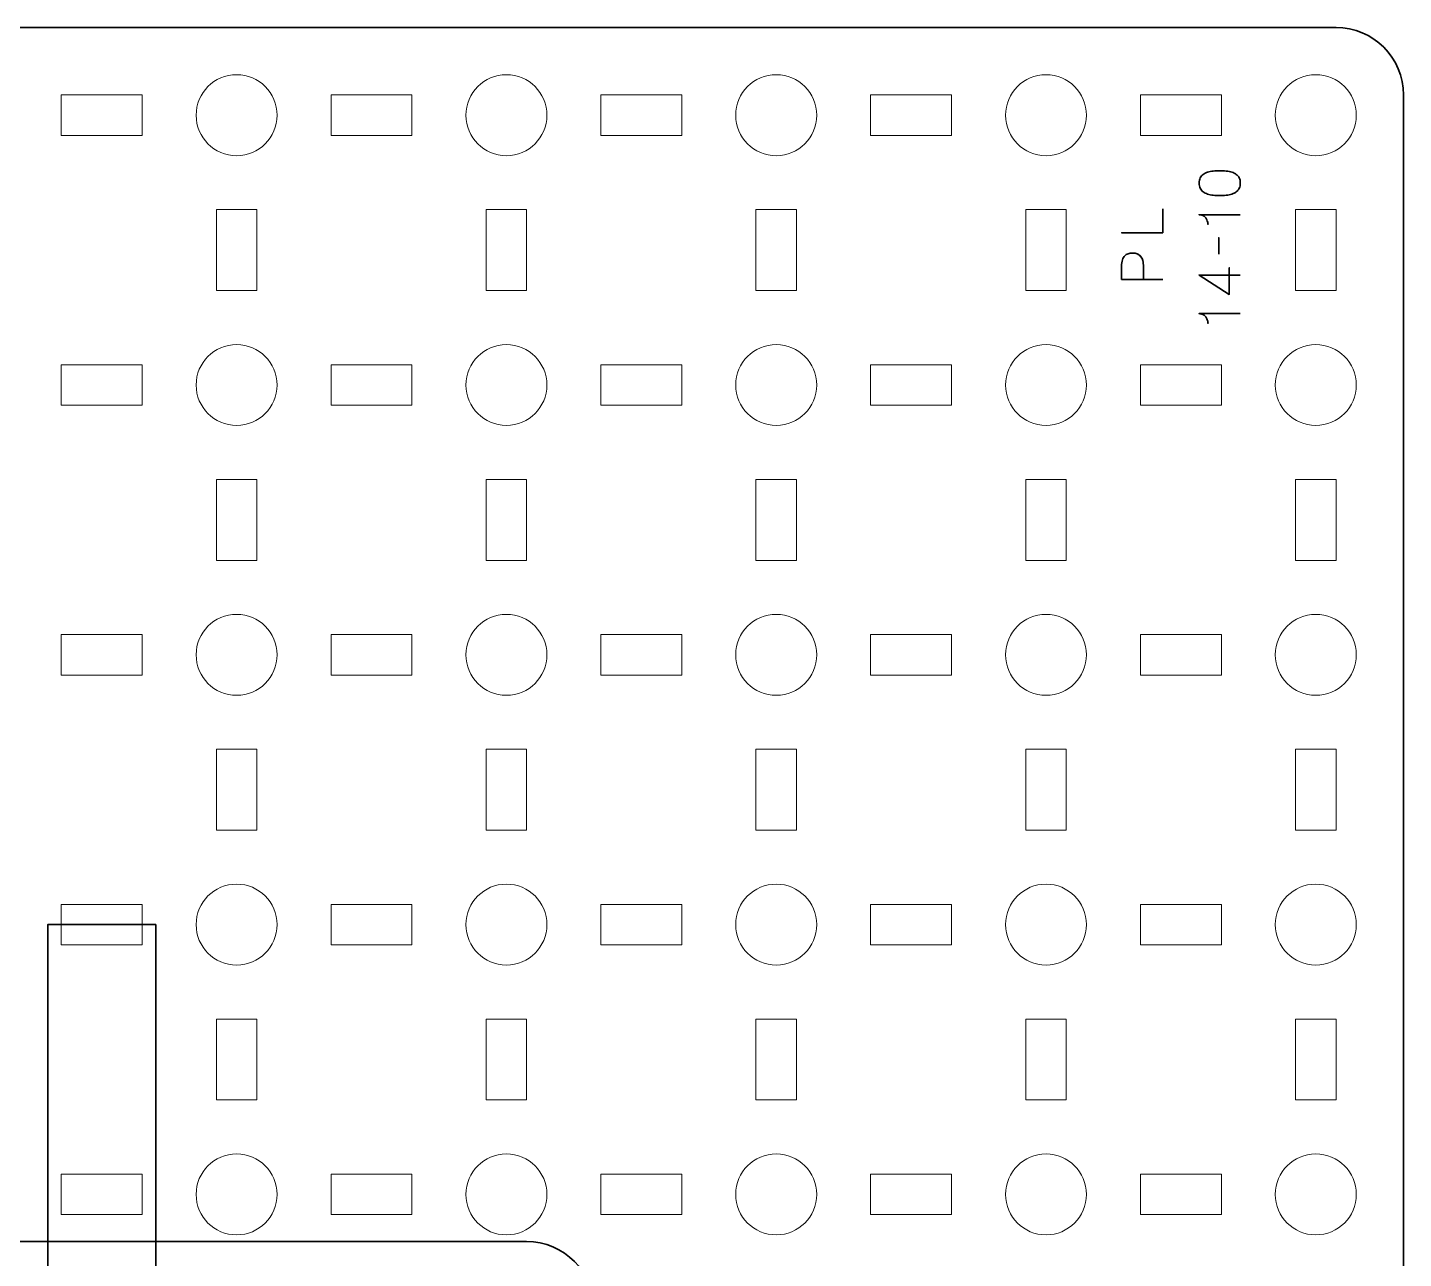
# Model space of a CAD drawing. Header units: centimetres. Extents: x -40 to 171, y -20 to 141.
# Drawn here: x 7.95 to 18.15, y 72.68 to 81.8 of the extents above; entities that cross this region are included whole.
import ezdxf

# ---------------------------------------------------------------- set-up
doc = ezdxf.new("R2010")
doc.units = ezdxf.units.CM
doc.header["$MEASUREMENT"] = 0
doc.layers.add('Layer 1', color=7, linetype='Continuous')

msp = doc.modelspace()

# ---------------------------------------------------------------- linework, layer by layer
at = {"layer": 'Layer 1', "color": 250, "lineweight": 35}
msp.add_lwpolyline([(8.1, 55.15), (8.9, 55.15), (8.9, 75.15), (8.1, 75.15), (8.1, 55.15)], close=True, dxfattribs=at)
for points in [[(17.65, 54.5), (17.65, 54.5), (-0.65, 54.5), (-0.65, 54.5), (-0.65, 54.5), (-0.92609, 54.5), (-1.15, 54.72391), (-1.15, 55), (-1.15, 55), (-1.15, 55), (-1.15, 81.3), (-1.15, 81.3), (-1.15, 81.3), (-1.15, 81.57609), (-0.92609, 81.8), (-0.65, 81.8), (-0.65, 81.8), (-0.65, 81.8), (17.65, 81.8), (17.65, 81.8), (17.65, 81.8), (17.92609, 81.8), (18.15, 81.57609), (18.15, 81.3), (18.15, 81.3), (18.15, 81.3), (18.15, 55), (18.15, 55), (18.15, 55), (18.15, 54.72391), (17.92609, 54.5), (17.65, 54.5)], [(11.65, 57.5), (11.65, 57.5), (5.35, 57.5), (5.35, 57.5), (5.35, 57.5), (5.07391, 57.5), (4.85, 57.72391), (4.85, 58), (4.85, 58), (4.85, 58), (4.85, 72.3), (4.85, 72.3), (4.85, 72.3), (4.85, 72.57609), (5.07391, 72.8), (5.35, 72.8), (5.35, 72.8), (5.35, 72.8), (11.65, 72.8), (11.65, 72.8), (11.65, 72.8), (11.92609, 72.8), (12.15, 72.57609), (12.15, 72.3), (12.15, 72.3), (12.15, 72.3), (12.15, 58), (12.15, 58), (12.15, 58), (12.15, 57.72391), (11.92609, 57.5), (11.65, 57.5)]]:
    msp.add_open_spline(points, degree=3, knots=[0, 0, 0, 0, 0.125, 0.125, 0.125, 0.125, 0.25, 0.25, 0.25, 0.25, 0.375, 0.375, 0.375, 0.375, 0.5, 0.5, 0.5, 0.5, 0.625, 0.625, 0.625, 0.625, 0.75, 0.75, 0.75, 0.75, 0.875, 0.875, 0.875, 0.875, 1, 1, 1, 1], dxfattribs=at)
at = {"layer": 'Layer 1', "color": 250, "lineweight": 20}
for points in [[(9.2, 81.15), (9.2, 81.31566), (9.33434, 81.45), (9.5, 81.45), (9.5, 81.45), (9.66566, 81.45), (9.8, 81.31566), (9.8, 81.15), (9.8, 81.15), (9.8, 80.98434), (9.66566, 80.85), (9.5, 80.85), (9.5, 80.85), (9.33434, 80.85), (9.2, 80.98434), (9.2, 81.15)], [(11.2, 81.15), (11.2, 81.31566), (11.33434, 81.45), (11.5, 81.45), (11.5, 81.45), (11.66566, 81.45), (11.8, 81.31566), (11.8, 81.15), (11.8, 81.15), (11.8, 80.98434), (11.66566, 80.85), (11.5, 80.85), (11.5, 80.85), (11.33434, 80.85), (11.2, 80.98434), (11.2, 81.15)], [(13.2, 81.15), (13.2, 81.31566), (13.33434, 81.45), (13.5, 81.45), (13.5, 81.45), (13.66566, 81.45), (13.8, 81.31566), (13.8, 81.15), (13.8, 81.15), (13.8, 80.98434), (13.66566, 80.85), (13.5, 80.85), (13.5, 80.85), (13.33434, 80.85), (13.2, 80.98434), (13.2, 81.15)], [(15.2, 81.15), (15.2, 81.31566), (15.33434, 81.45), (15.5, 81.45), (15.5, 81.45), (15.66566, 81.45), (15.8, 81.31566), (15.8, 81.15), (15.8, 81.15), (15.8, 80.98434), (15.66566, 80.85), (15.5, 80.85), (15.5, 80.85), (15.33434, 80.85), (15.2, 80.98434), (15.2, 81.15)], [(17.2, 81.15), (17.2, 81.31566), (17.33434, 81.45), (17.5, 81.45), (17.5, 81.45), (17.66566, 81.45), (17.8, 81.31566), (17.8, 81.15), (17.8, 81.15), (17.8, 80.98434), (17.66566, 80.85), (17.5, 80.85), (17.5, 80.85), (17.33434, 80.85), (17.2, 80.98434), (17.2, 81.15)], [(8.2, 81), (8.2, 81), (8.2, 81.3), (8.2, 81.3), (8.2, 81.3), (8.2, 81.3), (8.8, 81.3), (8.8, 81.3), (8.8, 81.3), (8.8, 81.3), (8.8, 81), (8.8, 81), (8.8, 81), (8.8, 81), (8.2, 81), (8.2, 81)], [(10.2, 81), (10.2, 81), (10.2, 81.3), (10.2, 81.3), (10.2, 81.3), (10.2, 81.3), (10.8, 81.3), (10.8, 81.3), (10.8, 81.3), (10.8, 81.3), (10.8, 81), (10.8, 81), (10.8, 81), (10.8, 81), (10.2, 81), (10.2, 81)], [(12.2, 81), (12.2, 81), (12.2, 81.3), (12.2, 81.3), (12.2, 81.3), (12.2, 81.3), (12.8, 81.3), (12.8, 81.3), (12.8, 81.3), (12.8, 81.3), (12.8, 81), (12.8, 81), (12.8, 81), (12.8, 81), (12.2, 81), (12.2, 81)], [(14.2, 81), (14.2, 81), (14.2, 81.3), (14.2, 81.3), (14.2, 81.3), (14.2, 81.3), (14.8, 81.3), (14.8, 81.3), (14.8, 81.3), (14.8, 81.3), (14.8, 81), (14.8, 81), (14.8, 81), (14.8, 81), (14.2, 81), (14.2, 81)], [(16.2, 81), (16.2, 81), (16.2, 81.3), (16.2, 81.3), (16.2, 81.3), (16.2, 81.3), (16.8, 81.3), (16.8, 81.3), (16.8, 81.3), (16.8, 81.3), (16.8, 81), (16.8, 81), (16.8, 81), (16.8, 81), (16.2, 81), (16.2, 81)], [(9.35, 79.85), (9.35, 79.85), (9.35, 80.45), (9.35, 80.45), (9.35, 80.45), (9.35, 80.45), (9.65, 80.45), (9.65, 80.45), (9.65, 80.45), (9.65, 80.45), (9.65, 79.85), (9.65, 79.85), (9.65, 79.85), (9.65, 79.85), (9.35, 79.85), (9.35, 79.85)], [(11.35, 79.85), (11.35, 79.85), (11.35, 80.45), (11.35, 80.45), (11.35, 80.45), (11.35, 80.45), (11.65, 80.45), (11.65, 80.45), (11.65, 80.45), (11.65, 80.45), (11.65, 79.85), (11.65, 79.85), (11.65, 79.85), (11.65, 79.85), (11.35, 79.85), (11.35, 79.85)], [(13.35, 79.85), (13.35, 79.85), (13.35, 80.45), (13.35, 80.45), (13.35, 80.45), (13.35, 80.45), (13.65, 80.45), (13.65, 80.45), (13.65, 80.45), (13.65, 80.45), (13.65, 79.85), (13.65, 79.85), (13.65, 79.85), (13.65, 79.85), (13.35, 79.85), (13.35, 79.85)], [(15.35, 79.85), (15.35, 79.85), (15.35, 80.45), (15.35, 80.45), (15.35, 80.45), (15.35, 80.45), (15.65, 80.45), (15.65, 80.45), (15.65, 80.45), (15.65, 80.45), (15.65, 79.85), (15.65, 79.85), (15.65, 79.85), (15.65, 79.85), (15.35, 79.85), (15.35, 79.85)], [(17.35, 79.85), (17.35, 79.85), (17.35, 80.45), (17.35, 80.45), (17.35, 80.45), (17.35, 80.45), (17.65, 80.45), (17.65, 80.45), (17.65, 80.45), (17.65, 80.45), (17.65, 79.85), (17.65, 79.85), (17.65, 79.85), (17.65, 79.85), (17.35, 79.85), (17.35, 79.85)], [(9.2, 79.15), (9.2, 79.31566), (9.33434, 79.45), (9.5, 79.45), (9.5, 79.45), (9.66566, 79.45), (9.8, 79.31566), (9.8, 79.15), (9.8, 79.15), (9.8, 78.98434), (9.66566, 78.85), (9.5, 78.85), (9.5, 78.85), (9.33434, 78.85), (9.2, 78.98434), (9.2, 79.15)], [(11.2, 79.15), (11.2, 79.31566), (11.33434, 79.45), (11.5, 79.45), (11.5, 79.45), (11.66566, 79.45), (11.8, 79.31566), (11.8, 79.15), (11.8, 79.15), (11.8, 78.98434), (11.66566, 78.85), (11.5, 78.85), (11.5, 78.85), (11.33434, 78.85), (11.2, 78.98434), (11.2, 79.15)], [(13.2, 79.15), (13.2, 79.31566), (13.33434, 79.45), (13.5, 79.45), (13.5, 79.45), (13.66566, 79.45), (13.8, 79.31566), (13.8, 79.15), (13.8, 79.15), (13.8, 78.98434), (13.66566, 78.85), (13.5, 78.85), (13.5, 78.85), (13.33434, 78.85), (13.2, 78.98434), (13.2, 79.15)], [(15.2, 79.15), (15.2, 79.31566), (15.33434, 79.45), (15.5, 79.45), (15.5, 79.45), (15.66566, 79.45), (15.8, 79.31566), (15.8, 79.15), (15.8, 79.15), (15.8, 78.98434), (15.66566, 78.85), (15.5, 78.85), (15.5, 78.85), (15.33434, 78.85), (15.2, 78.98434), (15.2, 79.15)], [(17.2, 79.15), (17.2, 79.31566), (17.33434, 79.45), (17.5, 79.45), (17.5, 79.45), (17.66566, 79.45), (17.8, 79.31566), (17.8, 79.15), (17.8, 79.15), (17.8, 78.98434), (17.66566, 78.85), (17.5, 78.85), (17.5, 78.85), (17.33434, 78.85), (17.2, 78.98434), (17.2, 79.15)], [(8.2, 79), (8.2, 79), (8.2, 79.3), (8.2, 79.3), (8.2, 79.3), (8.2, 79.3), (8.8, 79.3), (8.8, 79.3), (8.8, 79.3), (8.8, 79.3), (8.8, 79), (8.8, 79), (8.8, 79), (8.8, 79), (8.2, 79), (8.2, 79)], [(10.2, 79), (10.2, 79), (10.2, 79.3), (10.2, 79.3), (10.2, 79.3), (10.2, 79.3), (10.8, 79.3), (10.8, 79.3), (10.8, 79.3), (10.8, 79.3), (10.8, 79), (10.8, 79), (10.8, 79), (10.8, 79), (10.2, 79), (10.2, 79)], [(12.2, 79), (12.2, 79), (12.2, 79.3), (12.2, 79.3), (12.2, 79.3), (12.2, 79.3), (12.8, 79.3), (12.8, 79.3), (12.8, 79.3), (12.8, 79.3), (12.8, 79), (12.8, 79), (12.8, 79), (12.8, 79), (12.2, 79), (12.2, 79)], [(14.2, 79), (14.2, 79), (14.2, 79.3), (14.2, 79.3), (14.2, 79.3), (14.2, 79.3), (14.8, 79.3), (14.8, 79.3), (14.8, 79.3), (14.8, 79.3), (14.8, 79), (14.8, 79), (14.8, 79), (14.8, 79), (14.2, 79), (14.2, 79)], [(16.2, 79), (16.2, 79), (16.2, 79.3), (16.2, 79.3), (16.2, 79.3), (16.2, 79.3), (16.8, 79.3), (16.8, 79.3), (16.8, 79.3), (16.8, 79.3), (16.8, 79), (16.8, 79), (16.8, 79), (16.8, 79), (16.2, 79), (16.2, 79)], [(9.35, 77.85), (9.35, 77.85), (9.35, 78.45), (9.35, 78.45), (9.35, 78.45), (9.35, 78.45), (9.65, 78.45), (9.65, 78.45), (9.65, 78.45), (9.65, 78.45), (9.65, 77.85), (9.65, 77.85), (9.65, 77.85), (9.65, 77.85), (9.35, 77.85), (9.35, 77.85)], [(11.35, 77.85), (11.35, 77.85), (11.35, 78.45), (11.35, 78.45), (11.35, 78.45), (11.35, 78.45), (11.65, 78.45), (11.65, 78.45), (11.65, 78.45), (11.65, 78.45), (11.65, 77.85), (11.65, 77.85), (11.65, 77.85), (11.65, 77.85), (11.35, 77.85), (11.35, 77.85)], [(13.35, 77.85), (13.35, 77.85), (13.35, 78.45), (13.35, 78.45), (13.35, 78.45), (13.35, 78.45), (13.65, 78.45), (13.65, 78.45), (13.65, 78.45), (13.65, 78.45), (13.65, 77.85), (13.65, 77.85), (13.65, 77.85), (13.65, 77.85), (13.35, 77.85), (13.35, 77.85)], [(15.35, 77.85), (15.35, 77.85), (15.35, 78.45), (15.35, 78.45), (15.35, 78.45), (15.35, 78.45), (15.65, 78.45), (15.65, 78.45), (15.65, 78.45), (15.65, 78.45), (15.65, 77.85), (15.65, 77.85), (15.65, 77.85), (15.65, 77.85), (15.35, 77.85), (15.35, 77.85)], [(17.35, 77.85), (17.35, 77.85), (17.35, 78.45), (17.35, 78.45), (17.35, 78.45), (17.35, 78.45), (17.65, 78.45), (17.65, 78.45), (17.65, 78.45), (17.65, 78.45), (17.65, 77.85), (17.65, 77.85), (17.65, 77.85), (17.65, 77.85), (17.35, 77.85), (17.35, 77.85)], [(9.2, 77.15), (9.2, 77.31566), (9.33434, 77.45), (9.5, 77.45), (9.5, 77.45), (9.66566, 77.45), (9.8, 77.31566), (9.8, 77.15), (9.8, 77.15), (9.8, 76.98434), (9.66566, 76.85), (9.5, 76.85), (9.5, 76.85), (9.33434, 76.85), (9.2, 76.98434), (9.2, 77.15)], [(11.2, 77.15), (11.2, 77.31566), (11.33434, 77.45), (11.5, 77.45), (11.5, 77.45), (11.66566, 77.45), (11.8, 77.31566), (11.8, 77.15), (11.8, 77.15), (11.8, 76.98434), (11.66566, 76.85), (11.5, 76.85), (11.5, 76.85), (11.33434, 76.85), (11.2, 76.98434), (11.2, 77.15)], [(13.2, 77.15), (13.2, 77.31566), (13.33434, 77.45), (13.5, 77.45), (13.5, 77.45), (13.66566, 77.45), (13.8, 77.31566), (13.8, 77.15), (13.8, 77.15), (13.8, 76.98434), (13.66566, 76.85), (13.5, 76.85), (13.5, 76.85), (13.33434, 76.85), (13.2, 76.98434), (13.2, 77.15)], [(15.2, 77.15), (15.2, 77.31566), (15.33434, 77.45), (15.5, 77.45), (15.5, 77.45), (15.66566, 77.45), (15.8, 77.31566), (15.8, 77.15), (15.8, 77.15), (15.8, 76.98434), (15.66566, 76.85), (15.5, 76.85), (15.5, 76.85), (15.33434, 76.85), (15.2, 76.98434), (15.2, 77.15)], [(17.2, 77.15), (17.2, 77.31566), (17.33434, 77.45), (17.5, 77.45), (17.5, 77.45), (17.66566, 77.45), (17.8, 77.31566), (17.8, 77.15), (17.8, 77.15), (17.8, 76.98434), (17.66566, 76.85), (17.5, 76.85), (17.5, 76.85), (17.33434, 76.85), (17.2, 76.98434), (17.2, 77.15)], [(8.2, 77), (8.2, 77), (8.2, 77.3), (8.2, 77.3), (8.2, 77.3), (8.2, 77.3), (8.8, 77.3), (8.8, 77.3), (8.8, 77.3), (8.8, 77.3), (8.8, 77), (8.8, 77), (8.8, 77), (8.8, 77), (8.2, 77), (8.2, 77)], [(10.2, 77), (10.2, 77), (10.2, 77.3), (10.2, 77.3), (10.2, 77.3), (10.2, 77.3), (10.8, 77.3), (10.8, 77.3), (10.8, 77.3), (10.8, 77.3), (10.8, 77), (10.8, 77), (10.8, 77), (10.8, 77), (10.2, 77), (10.2, 77)], [(12.2, 77), (12.2, 77), (12.2, 77.3), (12.2, 77.3), (12.2, 77.3), (12.2, 77.3), (12.8, 77.3), (12.8, 77.3), (12.8, 77.3), (12.8, 77.3), (12.8, 77), (12.8, 77), (12.8, 77), (12.8, 77), (12.2, 77), (12.2, 77)], [(14.2, 77), (14.2, 77), (14.2, 77.3), (14.2, 77.3), (14.2, 77.3), (14.2, 77.3), (14.8, 77.3), (14.8, 77.3), (14.8, 77.3), (14.8, 77.3), (14.8, 77), (14.8, 77), (14.8, 77), (14.8, 77), (14.2, 77), (14.2, 77)], [(16.2, 77), (16.2, 77), (16.2, 77.3), (16.2, 77.3), (16.2, 77.3), (16.2, 77.3), (16.8, 77.3), (16.8, 77.3), (16.8, 77.3), (16.8, 77.3), (16.8, 77), (16.8, 77), (16.8, 77), (16.8, 77), (16.2, 77), (16.2, 77)], [(9.35, 75.85), (9.35, 75.85), (9.35, 76.45), (9.35, 76.45), (9.35, 76.45), (9.35, 76.45), (9.65, 76.45), (9.65, 76.45), (9.65, 76.45), (9.65, 76.45), (9.65, 75.85), (9.65, 75.85), (9.65, 75.85), (9.65, 75.85), (9.35, 75.85), (9.35, 75.85)], [(11.35, 75.85), (11.35, 75.85), (11.35, 76.45), (11.35, 76.45), (11.35, 76.45), (11.35, 76.45), (11.65, 76.45), (11.65, 76.45), (11.65, 76.45), (11.65, 76.45), (11.65, 75.85), (11.65, 75.85), (11.65, 75.85), (11.65, 75.85), (11.35, 75.85), (11.35, 75.85)], [(13.35, 75.85), (13.35, 75.85), (13.35, 76.45), (13.35, 76.45), (13.35, 76.45), (13.35, 76.45), (13.65, 76.45), (13.65, 76.45), (13.65, 76.45), (13.65, 76.45), (13.65, 75.85), (13.65, 75.85), (13.65, 75.85), (13.65, 75.85), (13.35, 75.85), (13.35, 75.85)], [(15.35, 75.85), (15.35, 75.85), (15.35, 76.45), (15.35, 76.45), (15.35, 76.45), (15.35, 76.45), (15.65, 76.45), (15.65, 76.45), (15.65, 76.45), (15.65, 76.45), (15.65, 75.85), (15.65, 75.85), (15.65, 75.85), (15.65, 75.85), (15.35, 75.85), (15.35, 75.85)], [(17.35, 75.85), (17.35, 75.85), (17.35, 76.45), (17.35, 76.45), (17.35, 76.45), (17.35, 76.45), (17.65, 76.45), (17.65, 76.45), (17.65, 76.45), (17.65, 76.45), (17.65, 75.85), (17.65, 75.85), (17.65, 75.85), (17.65, 75.85), (17.35, 75.85), (17.35, 75.85)], [(9.2, 75.15), (9.2, 75.31566), (9.33434, 75.45), (9.5, 75.45), (9.5, 75.45), (9.66566, 75.45), (9.8, 75.31566), (9.8, 75.15), (9.8, 75.15), (9.8, 74.98434), (9.66566, 74.85), (9.5, 74.85), (9.5, 74.85), (9.33434, 74.85), (9.2, 74.98434), (9.2, 75.15)], [(11.2, 75.15), (11.2, 75.31566), (11.33434, 75.45), (11.5, 75.45), (11.5, 75.45), (11.66566, 75.45), (11.8, 75.31566), (11.8, 75.15), (11.8, 75.15), (11.8, 74.98434), (11.66566, 74.85), (11.5, 74.85), (11.5, 74.85), (11.33434, 74.85), (11.2, 74.98434), (11.2, 75.15)], [(13.2, 75.15), (13.2, 75.31566), (13.33434, 75.45), (13.5, 75.45), (13.5, 75.45), (13.66566, 75.45), (13.8, 75.31566), (13.8, 75.15), (13.8, 75.15), (13.8, 74.98434), (13.66566, 74.85), (13.5, 74.85), (13.5, 74.85), (13.33434, 74.85), (13.2, 74.98434), (13.2, 75.15)], [(15.2, 75.15), (15.2, 75.31566), (15.33434, 75.45), (15.5, 75.45), (15.5, 75.45), (15.66566, 75.45), (15.8, 75.31566), (15.8, 75.15), (15.8, 75.15), (15.8, 74.98434), (15.66566, 74.85), (15.5, 74.85), (15.5, 74.85), (15.33434, 74.85), (15.2, 74.98434), (15.2, 75.15)], [(17.2, 75.15), (17.2, 75.31566), (17.33434, 75.45), (17.5, 75.45), (17.5, 75.45), (17.66566, 75.45), (17.8, 75.31566), (17.8, 75.15), (17.8, 75.15), (17.8, 74.98434), (17.66566, 74.85), (17.5, 74.85), (17.5, 74.85), (17.33434, 74.85), (17.2, 74.98434), (17.2, 75.15)], [(8.2, 75), (8.2, 75), (8.2, 75.3), (8.2, 75.3), (8.2, 75.3), (8.2, 75.3), (8.8, 75.3), (8.8, 75.3), (8.8, 75.3), (8.8, 75.3), (8.8, 75), (8.8, 75), (8.8, 75), (8.8, 75), (8.2, 75), (8.2, 75)], [(10.2, 75), (10.2, 75), (10.2, 75.3), (10.2, 75.3), (10.2, 75.3), (10.2, 75.3), (10.8, 75.3), (10.8, 75.3), (10.8, 75.3), (10.8, 75.3), (10.8, 75), (10.8, 75), (10.8, 75), (10.8, 75), (10.2, 75), (10.2, 75)], [(12.2, 75), (12.2, 75), (12.2, 75.3), (12.2, 75.3), (12.2, 75.3), (12.2, 75.3), (12.8, 75.3), (12.8, 75.3), (12.8, 75.3), (12.8, 75.3), (12.8, 75), (12.8, 75), (12.8, 75), (12.8, 75), (12.2, 75), (12.2, 75)], [(14.2, 75), (14.2, 75), (14.2, 75.3), (14.2, 75.3), (14.2, 75.3), (14.2, 75.3), (14.8, 75.3), (14.8, 75.3), (14.8, 75.3), (14.8, 75.3), (14.8, 75), (14.8, 75), (14.8, 75), (14.8, 75), (14.2, 75), (14.2, 75)], [(16.2, 75), (16.2, 75), (16.2, 75.3), (16.2, 75.3), (16.2, 75.3), (16.2, 75.3), (16.8, 75.3), (16.8, 75.3), (16.8, 75.3), (16.8, 75.3), (16.8, 75), (16.8, 75), (16.8, 75), (16.8, 75), (16.2, 75), (16.2, 75)], [(9.35, 73.85), (9.35, 73.85), (9.35, 74.45), (9.35, 74.45), (9.35, 74.45), (9.35, 74.45), (9.65, 74.45), (9.65, 74.45), (9.65, 74.45), (9.65, 74.45), (9.65, 73.85), (9.65, 73.85), (9.65, 73.85), (9.65, 73.85), (9.35, 73.85), (9.35, 73.85)], [(11.35, 73.85), (11.35, 73.85), (11.35, 74.45), (11.35, 74.45), (11.35, 74.45), (11.35, 74.45), (11.65, 74.45), (11.65, 74.45), (11.65, 74.45), (11.65, 74.45), (11.65, 73.85), (11.65, 73.85), (11.65, 73.85), (11.65, 73.85), (11.35, 73.85), (11.35, 73.85)], [(13.35, 73.85), (13.35, 73.85), (13.35, 74.45), (13.35, 74.45), (13.35, 74.45), (13.35, 74.45), (13.65, 74.45), (13.65, 74.45), (13.65, 74.45), (13.65, 74.45), (13.65, 73.85), (13.65, 73.85), (13.65, 73.85), (13.65, 73.85), (13.35, 73.85), (13.35, 73.85)], [(15.35, 73.85), (15.35, 73.85), (15.35, 74.45), (15.35, 74.45), (15.35, 74.45), (15.35, 74.45), (15.65, 74.45), (15.65, 74.45), (15.65, 74.45), (15.65, 74.45), (15.65, 73.85), (15.65, 73.85), (15.65, 73.85), (15.65, 73.85), (15.35, 73.85), (15.35, 73.85)], [(17.35, 73.85), (17.35, 73.85), (17.35, 74.45), (17.35, 74.45), (17.35, 74.45), (17.35, 74.45), (17.65, 74.45), (17.65, 74.45), (17.65, 74.45), (17.65, 74.45), (17.65, 73.85), (17.65, 73.85), (17.65, 73.85), (17.65, 73.85), (17.35, 73.85), (17.35, 73.85)], [(9.2, 73.15), (9.2, 73.31566), (9.33434, 73.45), (9.5, 73.45), (9.5, 73.45), (9.66566, 73.45), (9.8, 73.31566), (9.8, 73.15), (9.8, 73.15), (9.8, 72.98434), (9.66566, 72.85), (9.5, 72.85), (9.5, 72.85), (9.33434, 72.85), (9.2, 72.98434), (9.2, 73.15)], [(11.2, 73.15), (11.2, 73.31566), (11.33434, 73.45), (11.5, 73.45), (11.5, 73.45), (11.66566, 73.45), (11.8, 73.31566), (11.8, 73.15), (11.8, 73.15), (11.8, 72.98434), (11.66566, 72.85), (11.5, 72.85), (11.5, 72.85), (11.33434, 72.85), (11.2, 72.98434), (11.2, 73.15)], [(13.2, 73.15), (13.2, 73.31566), (13.33434, 73.45), (13.5, 73.45), (13.5, 73.45), (13.66566, 73.45), (13.8, 73.31566), (13.8, 73.15), (13.8, 73.15), (13.8, 72.98434), (13.66566, 72.85), (13.5, 72.85), (13.5, 72.85), (13.33434, 72.85), (13.2, 72.98434), (13.2, 73.15)], [(15.2, 73.15), (15.2, 73.31566), (15.33434, 73.45), (15.5, 73.45), (15.5, 73.45), (15.66566, 73.45), (15.8, 73.31566), (15.8, 73.15), (15.8, 73.15), (15.8, 72.98434), (15.66566, 72.85), (15.5, 72.85), (15.5, 72.85), (15.33434, 72.85), (15.2, 72.98434), (15.2, 73.15)], [(17.2, 73.15), (17.2, 73.31566), (17.33434, 73.45), (17.5, 73.45), (17.5, 73.45), (17.66566, 73.45), (17.8, 73.31566), (17.8, 73.15), (17.8, 73.15), (17.8, 72.98434), (17.66566, 72.85), (17.5, 72.85), (17.5, 72.85), (17.33434, 72.85), (17.2, 72.98434), (17.2, 73.15)], [(8.2, 73), (8.2, 73), (8.2, 73.3), (8.2, 73.3), (8.2, 73.3), (8.2, 73.3), (8.8, 73.3), (8.8, 73.3), (8.8, 73.3), (8.8, 73.3), (8.8, 73), (8.8, 73), (8.8, 73), (8.8, 73), (8.2, 73), (8.2, 73)], [(10.2, 73), (10.2, 73), (10.2, 73.3), (10.2, 73.3), (10.2, 73.3), (10.2, 73.3), (10.8, 73.3), (10.8, 73.3), (10.8, 73.3), (10.8, 73.3), (10.8, 73), (10.8, 73), (10.8, 73), (10.8, 73), (10.2, 73), (10.2, 73)], [(12.2, 73), (12.2, 73), (12.2, 73.3), (12.2, 73.3), (12.2, 73.3), (12.2, 73.3), (12.8, 73.3), (12.8, 73.3), (12.8, 73.3), (12.8, 73.3), (12.8, 73), (12.8, 73), (12.8, 73), (12.8, 73), (12.2, 73), (12.2, 73)], [(14.2, 73), (14.2, 73), (14.2, 73.3), (14.2, 73.3), (14.2, 73.3), (14.2, 73.3), (14.8, 73.3), (14.8, 73.3), (14.8, 73.3), (14.8, 73.3), (14.8, 73), (14.8, 73), (14.8, 73), (14.8, 73), (14.2, 73), (14.2, 73)], [(16.2, 73), (16.2, 73), (16.2, 73.3), (16.2, 73.3), (16.2, 73.3), (16.2, 73.3), (16.8, 73.3), (16.8, 73.3), (16.8, 73.3), (16.8, 73.3), (16.8, 73), (16.8, 73), (16.8, 73), (16.8, 73), (16.2, 73), (16.2, 73)]]:
    msp.add_open_spline(points, degree=3, knots=[0, 0, 0, 0, 0.25, 0.25, 0.25, 0.25, 0.5, 0.5, 0.5, 0.5, 0.75, 0.75, 0.75, 0.75, 1, 1, 1, 1], dxfattribs=at)
at = {"layer": 'Layer 1', "color": 30, "lineweight": 35}
for points, knots in [([(16.94023, 80.64657), (16.94016, 80.66138), (16.93755, 80.67415), (16.93247, 80.68481), (16.93247, 80.68481), (16.92739, 80.69539), (16.92012, 80.70421), (16.91088, 80.71126), (16.91088, 80.71126), (16.90157, 80.71825), (16.89056, 80.72375), (16.87786, 80.72784), (16.87786, 80.72784), (16.86516, 80.73187), (16.85126, 80.73476), (16.83602, 80.73638), (16.83602, 80.73638), (16.82078, 80.73808), (16.80476, 80.73892), (16.78783, 80.73885), (16.78783, 80.73885), (16.77097, 80.73892), (16.75495, 80.73808), (16.73978, 80.73638), (16.73978, 80.73638), (16.72461, 80.73476), (16.71064, 80.73187), (16.69794, 80.72784), (16.69794, 80.72784), (16.68531, 80.72375), (16.67431, 80.71825), (16.66492, 80.71126), (16.66492, 80.71126), (16.65561, 80.70421), (16.64834, 80.69539), (16.64326, 80.68481), (16.64326, 80.68481), (16.63811, 80.67415), (16.6355, 80.66138), (16.63543, 80.64657), (16.63543, 80.64657), (16.6355, 80.63175), (16.63811, 80.61898), (16.64326, 80.60832), (16.64326, 80.60832), (16.64834, 80.59774), (16.65561, 80.58892), (16.66492, 80.58187), (16.66492, 80.58187), (16.67431, 80.57488), (16.68531, 80.56938), (16.69794, 80.56529), (16.69794, 80.56529), (16.71064, 80.56126), (16.72461, 80.55837), (16.73978, 80.55675), (16.73978, 80.55675), (16.75495, 80.55506), (16.77097, 80.55421), (16.78783, 80.55428), (16.78783, 80.55428), (16.80476, 80.55421), (16.82078, 80.55506), (16.83602, 80.55675), (16.83602, 80.55675), (16.85126, 80.55837), (16.86516, 80.56126), (16.87786, 80.56529), (16.87786, 80.56529), (16.89056, 80.56938), (16.90157, 80.57488), (16.91088, 80.58187), (16.91088, 80.58187), (16.92012, 80.58892), (16.92739, 80.59774), (16.93247, 80.60832), (16.93247, 80.60832), (16.93755, 80.61898), (16.94016, 80.63175), (16.94023, 80.64657)], [0, 0, 0, 0, 0.05, 0.05, 0.05, 0.05, 0.1, 0.1, 0.1, 0.1, 0.15, 0.15, 0.15, 0.15, 0.2, 0.2, 0.2, 0.2, 0.25, 0.25, 0.25, 0.25, 0.3, 0.3, 0.3, 0.3, 0.35, 0.35, 0.35, 0.35, 0.4, 0.4, 0.4, 0.4, 0.45, 0.45, 0.45, 0.45, 0.5, 0.5, 0.5, 0.5, 0.55, 0.55, 0.55, 0.55, 0.6, 0.6, 0.6, 0.6, 0.65, 0.65, 0.65, 0.65, 0.7, 0.7, 0.7, 0.7, 0.75, 0.75, 0.75, 0.75, 0.8, 0.8, 0.8, 0.8, 0.85, 0.85, 0.85, 0.85, 0.9, 0.9, 0.9, 0.9, 0.95, 0.95, 0.95, 0.95, 1, 1, 1, 1]), ([(16.94023, 80.64657), (16.94016, 80.66138), (16.93755, 80.67415), (16.93247, 80.68481), (16.93247, 80.68481), (16.92739, 80.69539), (16.92012, 80.70421), (16.91088, 80.71126), (16.91088, 80.71126), (16.90157, 80.71825), (16.89056, 80.72375), (16.87786, 80.72784), (16.87786, 80.72784), (16.86516, 80.73187), (16.85126, 80.73476), (16.83602, 80.73638), (16.83602, 80.73638), (16.82078, 80.73808), (16.80476, 80.73892), (16.78783, 80.73885), (16.78783, 80.73885), (16.77097, 80.73892), (16.75495, 80.73808), (16.73978, 80.73638), (16.73978, 80.73638), (16.72461, 80.73476), (16.71064, 80.73187), (16.69794, 80.72784), (16.69794, 80.72784), (16.68531, 80.72375), (16.67431, 80.71825), (16.66492, 80.71126), (16.66492, 80.71126), (16.65561, 80.70421), (16.64834, 80.69539), (16.64326, 80.68481), (16.64326, 80.68481), (16.63811, 80.67415), (16.6355, 80.66138), (16.63543, 80.64657), (16.63543, 80.64657), (16.6355, 80.63175), (16.63811, 80.61898), (16.64326, 80.60832), (16.64326, 80.60832), (16.64834, 80.59774), (16.65561, 80.58892), (16.66492, 80.58187), (16.66492, 80.58187), (16.67431, 80.57488), (16.68531, 80.56938), (16.69794, 80.56529), (16.69794, 80.56529), (16.71064, 80.56126), (16.72461, 80.55837), (16.73978, 80.55675), (16.73978, 80.55675), (16.75495, 80.55506), (16.77097, 80.55421), (16.78783, 80.55428), (16.78783, 80.55428), (16.80476, 80.55421), (16.82078, 80.55506), (16.83602, 80.55675), (16.83602, 80.55675), (16.85126, 80.55837), (16.86516, 80.56126), (16.87786, 80.56529), (16.87786, 80.56529), (16.89056, 80.56938), (16.90157, 80.57488), (16.91088, 80.58187), (16.91088, 80.58187), (16.92012, 80.58892), (16.92739, 80.59774), (16.93247, 80.60832), (16.93247, 80.60832), (16.93755, 80.61898), (16.94016, 80.63175), (16.94023, 80.64657)], [0, 0, 0, 0, 0.05, 0.05, 0.05, 0.05, 0.1, 0.1, 0.1, 0.1, 0.15, 0.15, 0.15, 0.15, 0.2, 0.2, 0.2, 0.2, 0.25, 0.25, 0.25, 0.25, 0.3, 0.3, 0.3, 0.3, 0.35, 0.35, 0.35, 0.35, 0.4, 0.4, 0.4, 0.4, 0.45, 0.45, 0.45, 0.45, 0.5, 0.5, 0.5, 0.5, 0.55, 0.55, 0.55, 0.55, 0.6, 0.6, 0.6, 0.6, 0.65, 0.65, 0.65, 0.65, 0.7, 0.7, 0.7, 0.7, 0.75, 0.75, 0.75, 0.75, 0.8, 0.8, 0.8, 0.8, 0.85, 0.85, 0.85, 0.85, 0.9, 0.9, 0.9, 0.9, 0.95, 0.95, 0.95, 0.95, 1, 1, 1, 1]), ([(16.36492, 80.45713), (16.36492, 80.45713), (16.36492, 80.27891), (16.36492, 80.27891), (16.36492, 80.27891), (16.36492, 80.27891), (16.0597, 80.27891), (16.0597, 80.27891), (16.0597, 80.27891), (16.0597, 80.27891), (16.36492, 80.27891), (16.36492, 80.27891), (16.36492, 80.27891), (16.36492, 80.27891), (16.36492, 80.45713), (16.36492, 80.45713)], [0, 0, 0, 0, 0.25, 0.25, 0.25, 0.25, 0.5, 0.5, 0.5, 0.5, 0.75, 0.75, 0.75, 0.75, 1, 1, 1, 1]), ([(16.94023, 80.41205), (16.94023, 80.41205), (16.63501, 80.41205), (16.63501, 80.41205), (16.63501, 80.41205), (16.64538, 80.41198), (16.65427, 80.41014), (16.66168, 80.40661), (16.66168, 80.40661), (16.66916, 80.40316), (16.6753, 80.39857), (16.68023, 80.39293), (16.68023, 80.39293), (16.68517, 80.38728), (16.68912, 80.38121), (16.69209, 80.37472), (16.69209, 80.37472), (16.69498, 80.36823), (16.69717, 80.36195), (16.69851, 80.35588), (16.69851, 80.35588), (16.69992, 80.34975), (16.70077, 80.34452), (16.70105, 80.34008), (16.70105, 80.34008), (16.70077, 80.34452), (16.69992, 80.34975), (16.69851, 80.35588), (16.69851, 80.35588), (16.69717, 80.36195), (16.69498, 80.36823), (16.69209, 80.37472), (16.69209, 80.37472), (16.68912, 80.38121), (16.68517, 80.38728), (16.68023, 80.39293), (16.68023, 80.39293), (16.6753, 80.39857), (16.66916, 80.40316), (16.66168, 80.40661), (16.66168, 80.40661), (16.65427, 80.41014), (16.64538, 80.41198), (16.63501, 80.41205), (16.63501, 80.41205), (16.63501, 80.41205), (16.94023, 80.41205), (16.94023, 80.41205)], [0, 0, 0, 0, 0.08333333, 0.08333333, 0.08333333, 0.08333333, 0.16666667, 0.16666667, 0.16666667, 0.16666667, 0.25, 0.25, 0.25, 0.25, 0.33333333, 0.33333333, 0.33333333, 0.33333333, 0.41666667, 0.41666667, 0.41666667, 0.41666667, 0.5, 0.5, 0.5, 0.5, 0.58333333, 0.58333333, 0.58333333, 0.58333333, 0.66666667, 0.66666667, 0.66666667, 0.66666667, 0.75, 0.75, 0.75, 0.75, 0.83333333, 0.83333333, 0.83333333, 0.83333333, 0.91666667, 0.91666667, 0.91666667, 0.91666667, 1, 1, 1, 1]), ([(16.78063, 80.11995), (16.78063, 80.11995), (16.78063, 80.24314), (16.78063, 80.24314), (16.78063, 80.24314), (16.78063, 80.24314), (16.78063, 80.11995), (16.78063, 80.11995)], [0, 0, 0, 0, 0.5, 0.5, 0.5, 0.5, 1, 1, 1, 1]), ([(16.36492, 79.93263), (16.36492, 79.93263), (16.0597, 79.93263), (16.0597, 79.93263), (16.0597, 79.93263), (16.0597, 79.93263), (16.0597, 80.03), (16.0597, 80.03), (16.0597, 80.03), (16.05977, 80.04947), (16.06196, 80.06548), (16.06619, 80.07811), (16.06619, 80.07811), (16.07035, 80.09067), (16.07614, 80.10055), (16.08348, 80.10768), (16.08348, 80.10768), (16.09074, 80.1148), (16.09907, 80.11988), (16.10845, 80.12299), (16.10845, 80.12299), (16.11784, 80.12602), (16.12764, 80.12778), (16.13802, 80.12821), (16.13802, 80.12821), (16.14839, 80.1287), (16.15855, 80.1275), (16.16842, 80.12468), (16.16842, 80.12468), (16.1783, 80.12179), (16.18726, 80.11692), (16.19531, 80.10993), (16.19531, 80.10993), (16.20335, 80.10302), (16.20977, 80.09364), (16.2145, 80.08185), (16.2145, 80.08185), (16.21929, 80.07007), (16.22169, 80.05547), (16.22183, 80.03804), (16.22183, 80.03804), (16.22183, 80.03804), (16.22183, 79.93263), (16.22183, 79.93263), (16.22183, 79.93263), (16.22183, 79.93263), (16.22183, 80.03804), (16.22183, 80.03804), (16.22183, 80.03804), (16.22169, 80.05511), (16.21929, 80.06958), (16.2145, 80.08129), (16.2145, 80.08129), (16.20977, 80.09307), (16.20335, 80.10246), (16.19531, 80.10951), (16.19531, 80.10951), (16.18726, 80.1165), (16.1783, 80.12151), (16.16842, 80.12447), (16.16842, 80.12447), (16.15855, 80.12743), (16.14839, 80.1287), (16.13802, 80.12821), (16.13802, 80.12821), (16.12764, 80.12778), (16.11784, 80.12602), (16.10845, 80.12285), (16.10845, 80.12285), (16.09907, 80.11974), (16.09074, 80.11452), (16.08348, 80.10739), (16.08348, 80.10739), (16.07614, 80.1002), (16.07035, 80.09032), (16.06619, 80.07776), (16.06619, 80.07776), (16.06196, 80.06513), (16.05977, 80.04926), (16.0597, 80.03), (16.0597, 80.03), (16.0597, 80.03), (16.0597, 79.93263), (16.0597, 79.93263), (16.0597, 79.93263), (16.0597, 79.93263), (16.36492, 79.93263), (16.36492, 79.93263)], [0, 0, 0, 0, 0.04545455, 0.04545455, 0.04545455, 0.04545455, 0.09090909, 0.09090909, 0.09090909, 0.09090909, 0.13636364, 0.13636364, 0.13636364, 0.13636364, 0.18181818, 0.18181818, 0.18181818, 0.18181818, 0.22727273, 0.22727273, 0.22727273, 0.22727273, 0.27272727, 0.27272727, 0.27272727, 0.27272727, 0.31818182, 0.31818182, 0.31818182, 0.31818182, 0.36363636, 0.36363636, 0.36363636, 0.36363636, 0.40909091, 0.40909091, 0.40909091, 0.40909091, 0.45454545, 0.45454545, 0.45454545, 0.45454545, 0.5, 0.5, 0.5, 0.5, 0.54545455, 0.54545455, 0.54545455, 0.54545455, 0.59090909, 0.59090909, 0.59090909, 0.59090909, 0.63636364, 0.63636364, 0.63636364, 0.63636364, 0.68181818, 0.68181818, 0.68181818, 0.68181818, 0.72727273, 0.72727273, 0.72727273, 0.72727273, 0.77272727, 0.77272727, 0.77272727, 0.77272727, 0.81818182, 0.81818182, 0.81818182, 0.81818182, 0.86363636, 0.86363636, 0.86363636, 0.86363636, 0.90909091, 0.90909091, 0.90909091, 0.90909091, 0.95454545, 0.95454545, 0.95454545, 0.95454545, 1, 1, 1, 1]), ([(16.94023, 79.96501), (16.94023, 79.96501), (16.63501, 79.96501), (16.63501, 79.96501), (16.63501, 79.96501), (16.63501, 79.96501), (16.85895, 79.82108), (16.85895, 79.82108), (16.85895, 79.82108), (16.85895, 79.82108), (16.85895, 80.0192), (16.85895, 80.0192), (16.85895, 80.0192), (16.85895, 80.0192), (16.85895, 79.82108), (16.85895, 79.82108), (16.85895, 79.82108), (16.85895, 79.82108), (16.63501, 79.96501), (16.63501, 79.96501), (16.63501, 79.96501), (16.63501, 79.96501), (16.94023, 79.96501), (16.94023, 79.96501)], [0, 0, 0, 0, 0.16666667, 0.16666667, 0.16666667, 0.16666667, 0.33333333, 0.33333333, 0.33333333, 0.33333333, 0.5, 0.5, 0.5, 0.5, 0.66666667, 0.66666667, 0.66666667, 0.66666667, 0.83333333, 0.83333333, 0.83333333, 0.83333333, 1, 1, 1, 1]), ([(16.94023, 79.67885), (16.94023, 79.67885), (16.63501, 79.67885), (16.63501, 79.67885), (16.63501, 79.67885), (16.64538, 79.67878), (16.65427, 79.67694), (16.66168, 79.67341), (16.66168, 79.67341), (16.66916, 79.66996), (16.6753, 79.66537), (16.68023, 79.65973), (16.68023, 79.65973), (16.68517, 79.65408), (16.68912, 79.64801), (16.69209, 79.64152), (16.69209, 79.64152), (16.69498, 79.63503), (16.69717, 79.62875), (16.69851, 79.62268), (16.69851, 79.62268), (16.69992, 79.61655), (16.70077, 79.61132), (16.70105, 79.60688), (16.70105, 79.60688), (16.70077, 79.61132), (16.69992, 79.61655), (16.69851, 79.62268), (16.69851, 79.62268), (16.69717, 79.62875), (16.69498, 79.63503), (16.69209, 79.64152), (16.69209, 79.64152), (16.68912, 79.64801), (16.68517, 79.65408), (16.68023, 79.65973), (16.68023, 79.65973), (16.6753, 79.66537), (16.66916, 79.66996), (16.66168, 79.67341), (16.66168, 79.67341), (16.65427, 79.67694), (16.64538, 79.67878), (16.63501, 79.67885), (16.63501, 79.67885), (16.63501, 79.67885), (16.94023, 79.67885), (16.94023, 79.67885)], [0, 0, 0, 0, 0.08333333, 0.08333333, 0.08333333, 0.08333333, 0.16666667, 0.16666667, 0.16666667, 0.16666667, 0.25, 0.25, 0.25, 0.25, 0.33333333, 0.33333333, 0.33333333, 0.33333333, 0.41666667, 0.41666667, 0.41666667, 0.41666667, 0.5, 0.5, 0.5, 0.5, 0.58333333, 0.58333333, 0.58333333, 0.58333333, 0.66666667, 0.66666667, 0.66666667, 0.66666667, 0.75, 0.75, 0.75, 0.75, 0.83333333, 0.83333333, 0.83333333, 0.83333333, 0.91666667, 0.91666667, 0.91666667, 0.91666667, 1, 1, 1, 1])]:
    msp.add_open_spline(points, degree=3, knots=knots, dxfattribs=at)

doc.saveas('drawing.dxf')
